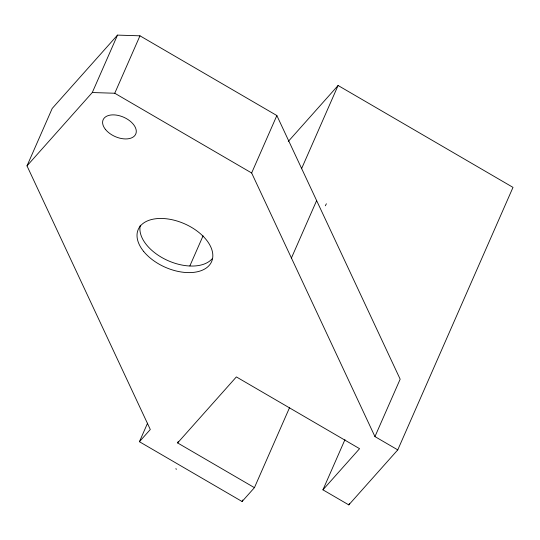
<?xml version="1.0" encoding="UTF-8"?>
<svg xmlns="http://www.w3.org/2000/svg" width="540" height="540" viewBox="0 0 540 540"><rect width="100%" height="100%" fill="white"/><g stroke="black" fill="none" stroke-linecap="round" stroke-linejoin="round"><path stroke-width="0.81" d="M289.67 407.369L254.421 487.667L242.089 501.518L139.421 441.72L150.302 429.496L27 165.875L52.205 108.446L117.504 35.107L139.968 35.816L276.858 115.547L400.16 379.175L374.949 436.597L397.764 449.888L513 187.373L338.087 85.496L288.252 141.467M27 165.875L92.293 92.529L117.504 35.107M92.293 92.529L114.757 93.245L139.968 35.816M189.871 265.896L203.06 235.838M374.949 436.597L251.647 172.976L276.858 115.547M139.421 441.72L147.555 423.191M254.421 487.667L177.606 442.928L178.288 441.382M301.536 168.764L338.087 85.496M291.425 258.012L316.629 200.59M242.089 501.518L242.764 499.973M397.764 449.888L348.793 504.893L322.934 489.834L344.966 439.648M348.793 504.893L349.475 503.348M325.316 205.787L326.376 203.776M177.606 442.928L236.372 376.92L359.573 448.679L322.934 489.834M114.757 93.245L251.647 172.976M175.932 468.558L176.269 469.429M212.024 258.903A40.068 23.78 23.7 0 1 166.671 260.03A40.068 23.78 23.7 0 1 140.319 225.214M105.55 129.532A17.806 10.571 23.7 0 0 134.649 135.763A17.806 10.571 23.7 0 0 118.118 115.418A17.806 10.571 23.7 0 0 105.55 129.532M143.674 251.444A40.068 23.78 23.7 0 0 209.142 265.464A40.068 23.78 23.7 0 0 171.95 219.692A40.068 23.78 23.7 0 0 143.674 251.444"/></g></svg>
